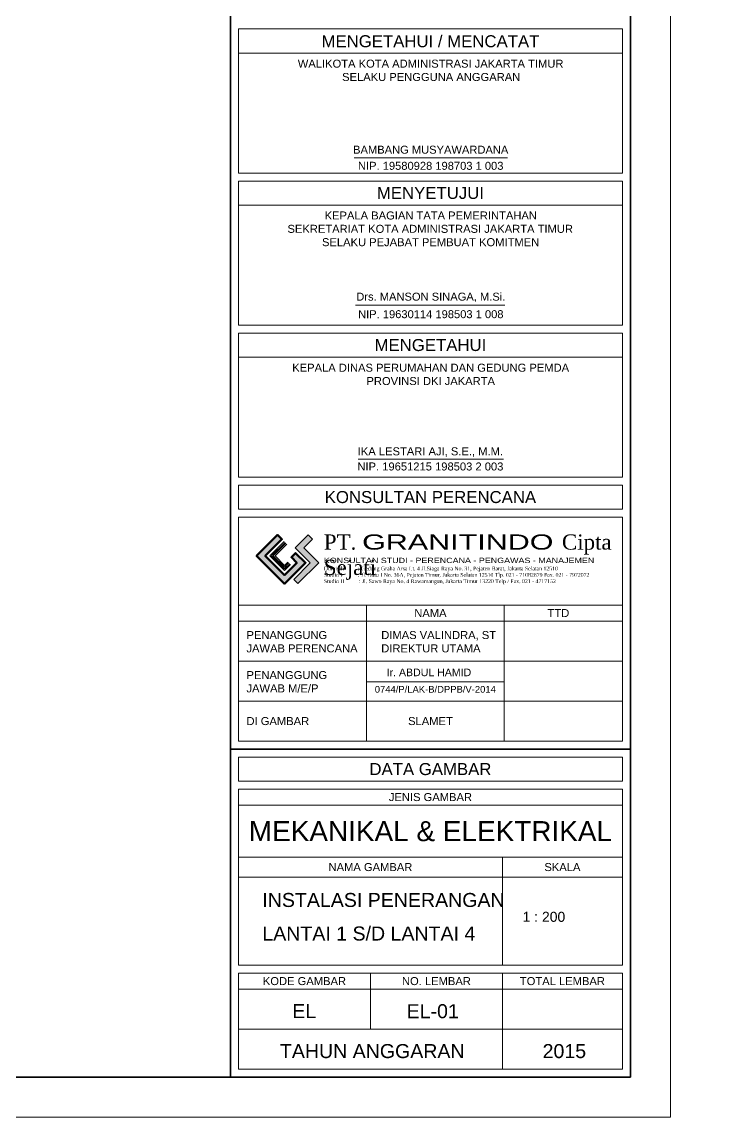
# Model space of a CAD drawing. Header units: millimetres. Extents: x -17012 to 17775, y -5570 to 5430.
# Drawn here: x -3456 to -4, y -5570 to -95 of the extents above; entities that cross this region are included whole.
import ezdxf
from ezdxf.enums import TextEntityAlignment as Align

# ---------------------------------------------------------------- set-up
doc = ezdxf.new("R2010")
doc.units = ezdxf.units.MM
for name, color, linetype, lineweight in [('GRS KOP', 1, 'Continuous', 35), ('kop', 7, 'Continuous', 20), ('logo', 7, 'Continuous', 50)]:
    doc.layers.add(name, color=color, linetype=linetype, lineweight=lineweight)
doc.styles.add('BARU', font='complex.shx')
doc.styles.get("Standard").update_dxf_attribs({"font": 'arial.ttf'})

# ---------------------------------------------------------------- blocks, each defined once
blk = doc.blocks.new('logo granitindo baru')
at = {"layer": 'logo'}
for points in [[(1.03, 1.463), (0.916, 1.574), (0.366, 1.024), (1.1, 0.289), (1.652, 0.843), (1.392, 1.098), (1.281, 0.987), (1.423, 0.84), (1.102, 0.519), (0.594, 1.025)], [(1.721, 1.576), (1.381, 1.236), (1.771, 0.842), (1.341, 0.407), (1.454, 0.294), (2.001, 0.844), (1.609, 1.237), (1.835, 1.464)]]:
    blk.add_hatch(color=8, dxfattribs=at).paths.add_polyline_path(points)
at = {"layer": 'Defpoints'}
blk.add_point((9.7, 0), dxfattribs=at)
at = {"layer": 'logo'}
blk.add_lwpolyline([(1.03, 1.463), (0.916, 1.574), (0.366, 1.024), (1.1, 0.289), (1.652, 0.843), (1.392, 1.098), (1.281, 0.987), (1.423, 0.84), (1.102, 0.519), (0.594, 1.025), (1.03, 1.463), (0.916, 1.574)], dxfattribs=at)
at = {"layer": 'logo', "lineweight": 0}
blk.add_lwpolyline([(1.721, 1.576), (1.381, 1.236), (1.771, 0.842), (1.341, 0.407), (1.454, 0.294), (2.001, 0.844), (1.609, 1.237), (1.835, 1.464), (1.721, 1.576)], dxfattribs=at)
at = {"layer": 'logo', "lineweight": 13}
for points in [[(1.089, 1.403), (0.713, 1.026), (1.101, 0.638), (1.258, 0.794)], [(1.112, 1.38), (0.759, 1.026), (1.101, 0.683), (1.235, 0.817)], [(1.134, 1.357), (0.803, 1.026), (1.101, 0.728), (1.213, 0.839)], [(1.157, 1.334), (0.85, 1.026), (1.101, 0.775), (1.189, 0.863)]]:
    blk.add_lwpolyline(points, dxfattribs=at)
at = {"layer": 'logo', "insert": (2.134, 1.589), "char_height": 0.4, "width": 7.66452, "attachment_point": 1}
blk.add_mtext('{\\fTimes New Roman|b0|i0|c0|p18;PT. \\fCityBlueprint|b0|i0|c2|p2;\\W1.5;GRANITINDO \\fTimes New Roman|b0|i0|c0|p18;\\W1;Cipta Sejati}', dxfattribs=at)
at = {"layer": 'logo', "insert": (2.134, 0.975), "char_height": 0.1, "attachment_point": 1}
blk.add_mtext_dynamic_manual_height_columns('{\\f@Arial Unicode MS|b0|i0|c0|p34;\\H1.4x;\\W1.2;KONSULTAN STUDI - PERENCANA - PENGAWAS - MANAJEMEN\\fTimes New Roman|b0|i0|c0|p18;\\P\\pt0.9;\\H0.71429x;\\W1;Domisili ^I: Gedung Graha Arsa Lt. 4 Jl.Siaga Raya No. 31, Pejaten Barat, Jakarta Selatan 12510\\PStudio I ^I: Jl. Batu I No. 36A, Pejaten Timur, Jakarta Selatan 12510 Tlp. 021 - 71082879 Fax. 021 - 7972072\\PStudio II          : Jl. Sawo Raya No. 4 Rawamangun, Jakarta Timur 13220 Telp / Fax. 021 - 4717152}', width=9.56937, gutter_width=0, heights=[1.67], dxfattribs=at)
blk = doc.blocks.new('kop')
at = {"layer": 'GRS KOP'}
for p, q in [((73, 1), (73, 54)), ((83, 1), (83, 54)), ((73, 9.2), (83, 9.2))]:
    blk.add_line(p, q, dxfattribs=at)
blk.add_lwpolyline([(1, 54), (83, 54), (83, 1), (1, 1)], close=True, dxfattribs=at)
at = {"layer": 'kop', "color": 7}
for p in [(84, 55), (84, 55), (0, 0)]:
    blk.add_line(p, (84, 0), dxfattribs=at)
at = {"layer": 'kop'}
for p, q in [((73.2, 23.6), (73.2, 27.2)), ((82.8, 27.2), (73.2, 27.2)), ((82.8, 23.6), (82.8, 27.2)), ((82.8, 26.6), (73.2, 26.6)), ((76.089, 23.976), (79.928, 23.976)), ((82.8, 23.6), (73.2, 23.6)), ((73.2, 19.8), (73.2, 23.4)), ((82.8, 23.4), (73.2, 23.4)), ((82.8, 19.8), (82.8, 23.4)), ((82.8, 22.8), (73.2, 22.8)), ((76.127, 20.296), (79.863, 20.296)), ((82.8, 19.8), (73.2, 19.8)), ((73.2, 16), (73.2, 19.6)), ((82.8, 19.6), (73.2, 19.6)), ((82.8, 16), (82.8, 19.6)), ((82.8, 19), (73.2, 19)), ((82.8, 16), (73.2, 16)), ((73.2, 9.4), (73.2, 15)), ((82.8, 15), (73.2, 15)), ((82.8, 9.4), (82.8, 15)), ((82.8, 12.8), (73.2, 12.8)), ((76.4, 9.4), (76.4, 12.8)), ((79.842, 9.4), (79.842, 12.8)), ((82.8, 12.4), (73.2, 12.4)), ((73.2, 12.4), (73.2, 11.4)), ((82.8, 11.4), (73.2, 11.4)), ((82.8, 10.4), (73.2, 10.4)), ((82.8, 9.4), (73.2, 9.4)), ((73.2, 7.8), (82.8, 7.8)), ((73.2, 6.5), (82.8, 6.5)), ((79.8, 3.8), (79.8, 6.5)), ((73.2, 6), (82.8, 6)), ((76.5, 2.2), (76.5, 3.6)), ((79.8, 1.2), (79.8, 3.6)), ((73.2, 3.2), (82.8, 3.2)), ((73.2, 2.2), (82.8, 2.2))]:
    blk.add_line(p, q, dxfattribs=at)
for points in [[(76.189, 16.449), (79.826, 16.449)], [(76.4, 10.882), (79.842, 10.882)]]:
    blk.add_lwpolyline(points, dxfattribs=at)
for points in [[(73.2, 15.2), (82.8, 15.2), (82.8, 15.8), (73.2, 15.8)], [(73.2, 8.4), (82.8, 8.4), (82.8, 9), (73.2, 9)], [(73.2, 3.8), (82.8, 3.8), (82.8, 8.2), (73.2, 8.2)], [(73.2, 1.2), (82.8, 1.2), (82.8, 3.6), (73.2, 3.6)]]:
    blk.add_lwpolyline(points, close=True, dxfattribs=at)
at = {"xscale": 0.9500000000000455, "yscale": 0.9500000000000455, "zscale": 0.9500000000000455}
blk.add_blockref('logo granitindo baru', (73.307, 13.056), dxfattribs=at)
at = {"layer": 'kop'}
for s, height, p in [('MENGETAHUI / MENCATAT', 0.3, (78, 26.9)), ('BAMBANG MUSYAWARDANA', 0.19926, (78.007, 24.183)), ('NIP. 19580928 198703 1 003', 0.19926, (78.007, 23.78)), ('MENYETUJUI', 0.3, (78, 23.1)), ('Drs. MANSON SINAGA, M.Si.', 0.19926, (78.009, 20.496)), ('NIP. 19630114 198503 1 008', 0.19926, (78.009, 20.071)), ('MENGETAHUI', 0.3, (78, 19.3)), ('IKA LESTARI AJI, S.E., M.M.', 0.2, (77.999, 16.625)), ('NIP. 19651215 198503 2 003', 0.2, (77.999, 16.264)), ('KONSULTAN PERENCANA', 0.3, (78, 15.5)), ('NAMA', 0.2, (78, 12.6)), ('TTD', 0.2, (81.2, 12.6)), ('DATA GAMBAR', 0.3, (78, 8.7)), ('JENIS GAMBAR', 0.2, (78, 8)), ('MEKANIKAL & ELEKTRIKAL', 0.5, (78, 7.146)), ('NAMA GAMBAR', 0.2, (76.5, 6.25)), ('SKALA', 0.2, (81.3, 6.25)), ('KODE GAMBAR', 0.2, (74.85, 3.4)), ('NO. LEMBAR', 0.2, (78.15, 3.4)), ('TOTAL LEMBAR', 0.2, (81.3, 3.4)), ('EL', 0.35, (74.844, 2.65)), ('TAHUN ANGGARAN', 0.35, (76.545, 1.65)), ('2015', 0.35, (81.349, 1.65))]:
    blk.add_text(s, height=height, dxfattribs=at).set_placement(p, align=Align.MIDDLE)
blk.add_text('0744/P/LAK-B/DPPB/V-2014', height=0.16877, dxfattribs=at).set_placement((78.122, 10.609), align=Align.CENTER)
at = {"layer": 'kop', "char_height": 0.2, "attachment_point": 1, "style": 'BARU'}
for s, width, insert in [('\\pi0.65609;{\\fArial|b0|i0|c0|p34;WALIKOTA KOTA ADMINISTRASI JAKARTA TIMUR\\P\\pi1.7645;SELAKU PENGGUNA ANGGARAN}', 7.94943, (74.027, 26.434)), ('\\pi1.5072;{\\fArial|b0|i0|c0|p34;KEPALA BAGIAN TATA PEMERINTAHAN\\P\\pi0.57794;SEKRETARIAT KOTA ADMINISTRASI JAKARTA TIMUR\\P\\pi1.4412;SELAKU PEJABAT PEMBUAT KOMITMEN}', 8.28085, (73.847, 22.638)), ('\\pi0.5226;{\\fArial|b0|i0|c0|p34;KEPALA DINAS PERUMAHAN DAN GEDUNG PEMDA\\P\\pi2.3784;PROVINSI DKI JAKARTA}', 7.94943, (74.022, 18.833))]:
    blk.add_mtext_dynamic_manual_height_columns(s, width=width, gutter_width=1.5, heights=[0], dxfattribs=dict(at, insert=insert))
at = {"layer": 'kop', "attachment_point": 1}
for s, insert, char_height, width in [('PENANGGUNG\\PJAWAB PERENCANA', (73.4, 12.15), 0.2, 8.33062), ('DIMAS VALINDRA, ST\\PDIREKTUR UTAMA', (76.77, 12.15), 0.2, 8.16499), ('PENANGGUNG\\PJAWAB M/E/P', (73.4, 11.15), 0.2, 8.79211), ('\\pi0.69141;Ir. ABDUL HAMID', (76.213, 11.211), 0.1893, 3.45995), ('DI GAMBAR', (73.4, 10), 0.2, 7.59768)]:
    blk.add_mtext(s, dxfattribs=dict(at, insert=insert, char_height=char_height, width=width))
at = {"layer": 'kop', "style": 'BARU', "flags": 4}
for p, height in [((73.8, 5.4), 0.35), ((80.303, 5.382), 0.25), ((73.8, 4.9), 0.35), ((80.303, 4.882), 0.25), ((73.8, 4.4), 0.35), ((80.303, 4.382), 0.25)]:
    blk.add_attdef('-', p, '', height=height, dxfattribs=at)
at = {"layer": 'kop', "flags": 4}
for tag, p in [('AR-00', (78.057, 2.648)), ('00', (81.238, 2.647))]:
    blk.add_attdef(tag, text='', height=0.35, dxfattribs=at).set_placement(p, align=Align.MIDDLE)

msp = doc.modelspace()

# ---------------------------------------------------------------- hatches: boundary and pattern name
h = msp.add_hatch()
h.set_pattern_fill('ANGLE', color=256, style=0)
h.set_pattern_definition([(0, (-10.7494, -101.211), (0, 6.985), [5.08, -1.905]), (90, (-10.7494, -101.211), (-6.985, 4e-16), [5.08, -1.905])])
h.paths.add_polyline_path([(-10.7, -101.2), (-3.8, -101.2), (-3.8, -99.2), (-10.7, -99.2)])

# ---------------------------------------------------------------- linework, layer by layer
at = {"layer": 'kop', "color": 7}
msp.add_line((-212.5, 5429.8), (-212.5, -5570.2), dxfattribs=at)
msp.add_line((-212.5, 5429.8), (-212.5, -5570.2), dxfattribs=at)

# ---------------------------------------------------------------- block references
at = {"layer": 'kop'}
ref = msp.add_blockref('kop', (-17012.5, -5570.2), dxfattribs=dict(at, xscale=200, yscale=200, zscale=200))
ref.add_attrib('-', 'INSTALASI PENERANGAN', (-2253.1, -4519.7), dxfattribs={"height": 70, "flags": 4})
ref.add_attrib('-', 'LANTAI 1 S/D LANTAI 4', (-2253.1, -4687.4), dxfattribs={"height": 70, "flags": 4})
ref.add_attrib('-', '1 : 200', (-951.8, -4593.9), dxfattribs={"height": 50, "flags": 4})
ref.add_attrib('AR-00', 'EL-01', dxfattribs={"height": 69.99, "flags": 4}).set_placement((-1401.1, -5040.7), align=Align.MIDDLE)
ref.add_attrib('-', 'SLAMET', dxfattribs={"height": 40}).set_placement((-1412.5, -3590.2), align=Align.MIDDLE)

doc.saveas('drawing.dxf')
